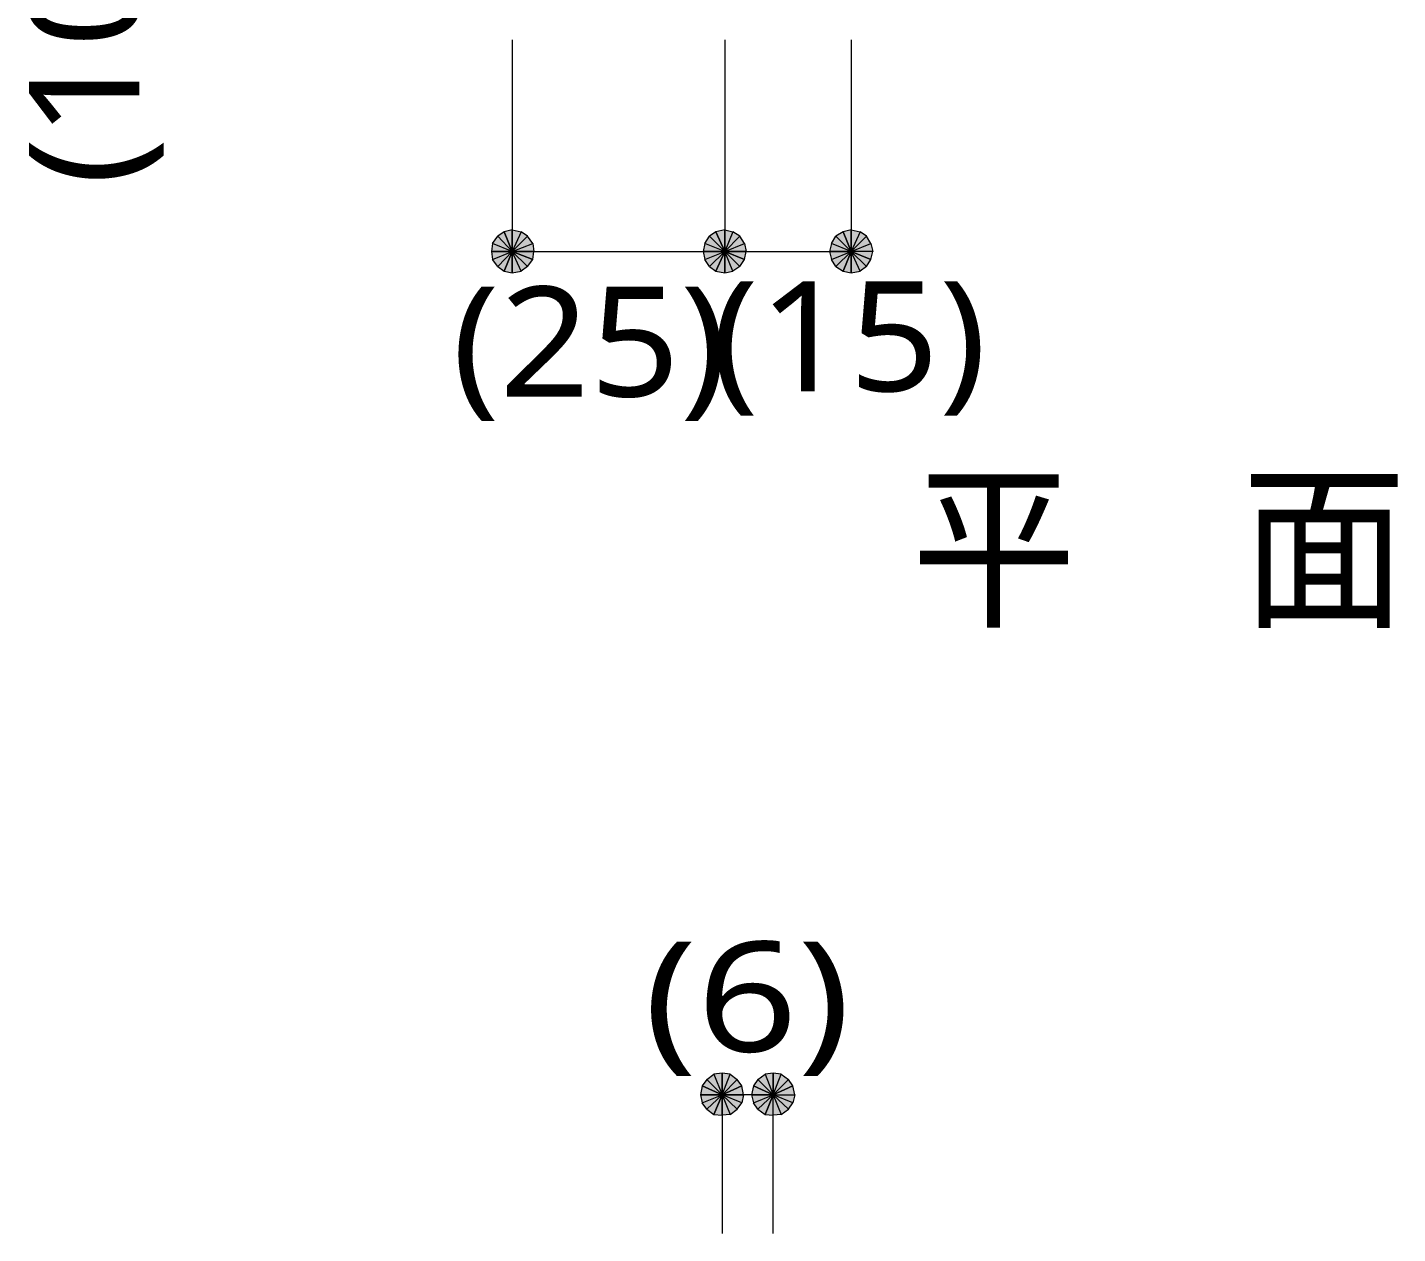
# Model space of a CAD drawing. Header units: millimetres. Extents: x 0 to 420, y 0 to 297.
# Drawn here: x 55.53 to 87.87, y 78.74 to 107.23 of the extents above; entities that cross this region are included whole.
import ezdxf
from ezdxf.enums import TextEntityAlignment as Align

# ---------------------------------------------------------------- set-up
doc = ezdxf.new("R2010")
doc.units = ezdxf.units.MM
doc.styles.add('kst32b', font='NotoSansJP-Variable.ttf')

msp = doc.modelspace()

# ---------------------------------------------------------------- hatches: boundary and pattern name
h = msp.add_hatch(color=7)
h.paths.add_polyline_path([(66.781, 102.404), (66.633, 102.298), (66.971, 101.939), (66.781, 102.404)])
h.paths.add_polyline_path([(66.633, 102.298), (66.971, 101.939), (66.506, 102.129), (66.633, 102.298)])
h.paths.add_polyline_path([(66.971, 101.939), (66.506, 102.129), (66.485, 101.939), (66.971, 101.939)])
h = msp.add_hatch(color=7)
h.paths.add_polyline_path([(67.331, 102.298), (67.183, 102.404), (66.971, 101.939), (67.331, 102.298)])
h.paths.add_polyline_path([(67.183, 102.404), (66.971, 101.939), (66.971, 102.447), (67.183, 102.404)])
h.paths.add_polyline_path([(66.971, 101.939), (66.971, 102.447), (66.781, 102.404), (66.971, 101.939)])
h = msp.add_hatch(color=7)
h.paths.add_polyline_path([(67.458, 101.748), (67.479, 101.939), (66.971, 101.939), (67.458, 101.748)])
h.paths.add_polyline_path([(67.479, 101.939), (66.971, 101.939), (67.458, 102.129), (67.479, 101.939)])
h.paths.add_polyline_path([(66.971, 101.939), (67.458, 102.129), (67.331, 102.298), (66.971, 101.939)])
h = msp.add_hatch(color=7)
h.paths.add_polyline_path([(71.776, 102.404), (71.628, 102.298), (71.988, 101.939), (71.776, 102.404)])
h.paths.add_polyline_path([(71.628, 102.298), (71.988, 101.939), (71.522, 102.129), (71.628, 102.298)])
h.paths.add_polyline_path([(71.988, 101.939), (71.522, 102.129), (71.48, 101.939), (71.988, 101.939)])
h = msp.add_hatch(color=7)
h.paths.add_polyline_path([(72.348, 102.298), (72.178, 102.404), (71.988, 101.939), (72.348, 102.298)])
h.paths.add_polyline_path([(72.178, 102.404), (71.988, 101.939), (71.988, 102.447), (72.178, 102.404)])
h.paths.add_polyline_path([(71.988, 101.939), (71.988, 102.447), (71.776, 102.404), (71.988, 101.939)])
h = msp.add_hatch(color=7)
h.paths.add_polyline_path([(72.454, 101.748), (72.496, 101.939), (71.988, 101.939), (72.454, 101.748)])
h.paths.add_polyline_path([(72.496, 101.939), (71.988, 101.939), (72.454, 102.129), (72.496, 101.939)])
h.paths.add_polyline_path([(71.988, 101.939), (72.454, 102.129), (72.348, 102.298), (71.988, 101.939)])
h = msp.add_hatch(color=7)
h.paths.add_polyline_path([(74.782, 102.404), (74.612, 102.298), (74.972, 101.939), (74.782, 102.404)])
h.paths.add_polyline_path([(74.612, 102.298), (74.972, 101.939), (74.507, 102.129), (74.612, 102.298)])
h.paths.add_polyline_path([(74.972, 101.939), (74.507, 102.129), (74.464, 101.939), (74.972, 101.939)])
h = msp.add_hatch(color=7)
h.paths.add_polyline_path([(75.332, 102.298), (75.184, 102.404), (74.972, 101.939), (75.332, 102.298)])
h.paths.add_polyline_path([(75.184, 102.404), (74.972, 101.939), (74.972, 102.447), (75.184, 102.404)])
h.paths.add_polyline_path([(74.972, 101.939), (74.972, 102.447), (74.782, 102.404), (74.972, 101.939)])
h = msp.add_hatch(color=7)
h.paths.add_polyline_path([(75.438, 101.748), (75.48, 101.939), (74.972, 101.939), (75.438, 101.748)])
h.paths.add_polyline_path([(75.48, 101.939), (74.972, 101.939), (75.438, 102.129), (75.48, 101.939)])
h.paths.add_polyline_path([(74.972, 101.939), (75.438, 102.129), (75.332, 102.298), (74.972, 101.939)])
h = msp.add_hatch(color=7)
h.paths.add_polyline_path([(66.485, 101.939), (66.506, 101.748), (66.971, 101.939), (66.485, 101.939)])
h.paths.add_polyline_path([(66.506, 101.748), (66.971, 101.939), (66.633, 101.579), (66.506, 101.748)])
h.paths.add_polyline_path([(66.971, 101.939), (66.633, 101.579), (66.781, 101.473), (66.971, 101.939)])
for points in [[(66.781, 101.473), (66.971, 101.431), (66.971, 101.939), (66.781, 101.473)], [(71.776, 101.473), (71.988, 101.431), (71.988, 101.939), (71.776, 101.473)], [(74.782, 101.473), (74.972, 101.431), (74.972, 101.939), (74.782, 101.473)], [(71.459, 82.232), (71.416, 82.021), (71.924, 82.021), (71.459, 82.232)], [(72.665, 82.232), (72.623, 82.021), (73.131, 82.021), (72.665, 82.232)]]:
    msp.add_hatch(color=7).paths.add_polyline_path(points)
h = msp.add_hatch(color=7)
h.paths.add_polyline_path([(66.971, 101.431), (67.183, 101.473), (66.971, 101.939), (66.971, 101.431)])
h.paths.add_polyline_path([(67.183, 101.473), (66.971, 101.939), (67.331, 101.579), (67.183, 101.473)])
h.paths.add_polyline_path([(66.971, 101.939), (67.331, 101.579), (67.458, 101.748), (66.971, 101.939)])
h = msp.add_hatch(color=7)
h.paths.add_polyline_path([(71.48, 101.939), (71.522, 101.748), (71.988, 101.939), (71.48, 101.939)])
h.paths.add_polyline_path([(71.522, 101.748), (71.988, 101.939), (71.628, 101.579), (71.522, 101.748)])
h.paths.add_polyline_path([(71.988, 101.939), (71.628, 101.579), (71.776, 101.473), (71.988, 101.939)])
h = msp.add_hatch(color=7)
h.paths.add_polyline_path([(71.988, 101.431), (72.178, 101.473), (71.988, 101.939), (71.988, 101.431)])
h.paths.add_polyline_path([(72.178, 101.473), (71.988, 101.939), (72.348, 101.579), (72.178, 101.473)])
h.paths.add_polyline_path([(71.988, 101.939), (72.348, 101.579), (72.454, 101.748), (71.988, 101.939)])
h = msp.add_hatch(color=7)
h.paths.add_polyline_path([(74.464, 101.939), (74.507, 101.748), (74.972, 101.939), (74.464, 101.939)])
h.paths.add_polyline_path([(74.507, 101.748), (74.972, 101.939), (74.612, 101.579), (74.507, 101.748)])
h.paths.add_polyline_path([(74.972, 101.939), (74.612, 101.579), (74.782, 101.473), (74.972, 101.939)])
h = msp.add_hatch(color=7)
h.paths.add_polyline_path([(74.972, 101.431), (75.184, 101.473), (74.972, 101.939), (74.972, 101.431)])
h.paths.add_polyline_path([(75.184, 101.473), (74.972, 101.939), (75.332, 101.579), (75.184, 101.473)])
h.paths.add_polyline_path([(74.972, 101.939), (75.332, 101.579), (75.438, 101.748), (74.972, 101.939)])
h = msp.add_hatch(color=7)
h.paths.add_polyline_path([(71.924, 82.529), (71.734, 82.508), (71.924, 82.021), (71.924, 82.529)])
h.paths.add_polyline_path([(71.734, 82.508), (71.924, 82.021), (71.565, 82.381), (71.734, 82.508)])
h.paths.add_polyline_path([(71.924, 82.021), (71.565, 82.381), (71.459, 82.232), (71.924, 82.021)])
h = msp.add_hatch(color=7)
h.paths.add_polyline_path([(72.39, 82.232), (72.284, 82.381), (71.924, 82.021), (72.39, 82.232)])
h.paths.add_polyline_path([(72.284, 82.381), (71.924, 82.021), (72.115, 82.508), (72.284, 82.381)])
h.paths.add_polyline_path([(71.924, 82.021), (72.115, 82.508), (71.924, 82.529), (71.924, 82.021)])
h = msp.add_hatch(color=7)
h.paths.add_polyline_path([(73.131, 82.529), (72.94, 82.508), (73.131, 82.021), (73.131, 82.529)])
h.paths.add_polyline_path([(72.94, 82.508), (73.131, 82.021), (72.771, 82.381), (72.94, 82.508)])
h.paths.add_polyline_path([(73.131, 82.021), (72.771, 82.381), (72.665, 82.232), (73.131, 82.021)])
h = msp.add_hatch(color=7)
h.paths.add_polyline_path([(73.596, 82.232), (73.491, 82.381), (73.131, 82.021), (73.596, 82.232)])
h.paths.add_polyline_path([(73.491, 82.381), (73.131, 82.021), (73.321, 82.508), (73.491, 82.381)])
h.paths.add_polyline_path([(73.131, 82.021), (73.321, 82.508), (73.131, 82.529), (73.131, 82.021)])
h = msp.add_hatch(color=7)
h.paths.add_polyline_path([(72.284, 81.682), (72.39, 81.83), (71.924, 82.021), (72.284, 81.682)])
h.paths.add_polyline_path([(72.39, 81.83), (71.924, 82.021), (72.432, 82.021), (72.39, 81.83)])
h.paths.add_polyline_path([(71.924, 82.021), (72.432, 82.021), (72.39, 82.232), (71.924, 82.021)])
h = msp.add_hatch(color=7)
h.paths.add_polyline_path([(73.491, 81.682), (73.596, 81.83), (73.131, 82.021), (73.491, 81.682)])
h.paths.add_polyline_path([(73.596, 81.83), (73.131, 82.021), (73.639, 82.021), (73.596, 81.83)])
h.paths.add_polyline_path([(73.131, 82.021), (73.639, 82.021), (73.596, 82.232), (73.131, 82.021)])
h = msp.add_hatch(color=7)
h.paths.add_polyline_path([(71.416, 82.021), (71.459, 81.83), (71.924, 82.021), (71.416, 82.021)])
h.paths.add_polyline_path([(71.459, 81.83), (71.924, 82.021), (71.565, 81.682), (71.459, 81.83)])
h.paths.add_polyline_path([(71.924, 82.021), (71.565, 81.682), (71.734, 81.555), (71.924, 82.021)])
h = msp.add_hatch(color=7)
h.paths.add_polyline_path([(71.734, 81.555), (71.924, 81.534), (71.924, 82.021), (71.734, 81.555)])
h.paths.add_polyline_path([(71.924, 81.534), (71.924, 82.021), (72.115, 81.555), (71.924, 81.534)])
h.paths.add_polyline_path([(71.924, 82.021), (72.115, 81.555), (72.284, 81.682), (71.924, 82.021)])
h = msp.add_hatch(color=7)
h.paths.add_polyline_path([(72.623, 82.021), (72.665, 81.83), (73.131, 82.021), (72.623, 82.021)])
h.paths.add_polyline_path([(72.665, 81.83), (73.131, 82.021), (72.771, 81.682), (72.665, 81.83)])
h.paths.add_polyline_path([(73.131, 82.021), (72.771, 81.682), (72.94, 81.555), (73.131, 82.021)])
h = msp.add_hatch(color=7)
h.paths.add_polyline_path([(72.94, 81.555), (73.131, 81.534), (73.131, 82.021), (72.94, 81.555)])
h.paths.add_polyline_path([(73.131, 81.534), (73.131, 82.021), (73.321, 81.555), (73.131, 81.534)])
h.paths.add_polyline_path([(73.131, 82.021), (73.321, 81.555), (73.491, 81.682), (73.131, 82.021)])

# ---------------------------------------------------------------- linework, layer by layer
at = {"lineweight": 13}
for points in [[(66.971, 106.934), (66.971, 101.939)], [(71.988, 106.934), (71.988, 101.939)], [(74.972, 106.934), (74.972, 101.939)], [(66.971, 101.939), (71.988, 101.939), (74.972, 101.939)], [(73.131, 78.74), (73.131, 82.021), (71.924, 82.021), (71.924, 78.74)]]:
    msp.add_lwpolyline(points, dxfattribs=at)
at = {"lineweight": 0}
for points in [[(66.633, 102.298), (66.971, 101.939), (66.506, 102.129)], [(66.781, 102.404), (66.633, 102.298), (66.971, 101.939)], [(66.971, 101.939), (66.971, 102.447), (66.781, 102.404)], [(67.183, 102.404), (66.971, 101.939), (66.971, 102.447)], [(67.331, 102.298), (67.183, 102.404), (66.971, 101.939)], [(66.971, 101.939), (67.458, 102.129), (67.331, 102.298)], [(71.628, 102.298), (71.988, 101.939), (71.522, 102.129)], [(71.776, 102.404), (71.628, 102.298), (71.988, 101.939)], [(71.988, 101.939), (71.988, 102.447), (71.776, 102.404)], [(72.178, 102.404), (71.988, 101.939), (71.988, 102.447)], [(72.348, 102.298), (72.178, 102.404), (71.988, 101.939)], [(71.988, 101.939), (72.454, 102.129), (72.348, 102.298)], [(74.612, 102.298), (74.972, 101.939), (74.507, 102.129)], [(74.782, 102.404), (74.612, 102.298), (74.972, 101.939)], [(74.972, 101.939), (74.972, 102.447), (74.782, 102.404)], [(75.184, 102.404), (74.972, 101.939), (74.972, 102.447)], [(75.332, 102.298), (75.184, 102.404), (74.972, 101.939)], [(74.972, 101.939), (75.438, 102.129), (75.332, 102.298)], [(66.971, 101.939), (66.506, 102.129), (66.485, 101.939)], [(66.485, 101.939), (66.506, 101.748), (66.971, 101.939)], [(66.506, 101.748), (66.971, 101.939), (66.633, 101.579)], [(66.971, 101.939), (66.633, 101.579), (66.781, 101.473)], [(66.781, 101.473), (66.971, 101.431), (66.971, 101.939)], [(67.479, 101.939), (66.971, 101.939), (67.458, 102.129)], [(66.971, 101.431), (67.183, 101.473), (66.971, 101.939)], [(67.183, 101.473), (66.971, 101.939), (67.331, 101.579)], [(66.971, 101.939), (67.331, 101.579), (67.458, 101.748)], [(67.458, 101.748), (67.479, 101.939), (66.971, 101.939)], [(71.988, 101.939), (71.522, 102.129), (71.48, 101.939)], [(71.48, 101.939), (71.522, 101.748), (71.988, 101.939)], [(71.522, 101.748), (71.988, 101.939), (71.628, 101.579)], [(71.988, 101.939), (71.628, 101.579), (71.776, 101.473)], [(71.776, 101.473), (71.988, 101.431), (71.988, 101.939)], [(72.496, 101.939), (71.988, 101.939), (72.454, 102.129)], [(71.988, 101.431), (72.178, 101.473), (71.988, 101.939)], [(72.178, 101.473), (71.988, 101.939), (72.348, 101.579)], [(71.988, 101.939), (72.348, 101.579), (72.454, 101.748)], [(72.454, 101.748), (72.496, 101.939), (71.988, 101.939)], [(74.972, 101.939), (74.507, 102.129), (74.464, 101.939)], [(74.464, 101.939), (74.507, 101.748), (74.972, 101.939)], [(74.507, 101.748), (74.972, 101.939), (74.612, 101.579)], [(74.972, 101.939), (74.612, 101.579), (74.782, 101.473)], [(74.782, 101.473), (74.972, 101.431), (74.972, 101.939)], [(75.48, 101.939), (74.972, 101.939), (75.438, 102.129)], [(74.972, 101.431), (75.184, 101.473), (74.972, 101.939)], [(75.184, 101.473), (74.972, 101.939), (75.332, 101.579)], [(74.972, 101.939), (75.332, 101.579), (75.438, 101.748)], [(75.438, 101.748), (75.48, 101.939), (74.972, 101.939)], [(71.734, 82.508), (71.924, 82.021), (71.565, 82.381)], [(71.924, 82.529), (71.734, 82.508), (71.924, 82.021)], [(71.924, 82.021), (72.115, 82.508), (71.924, 82.529)], [(72.284, 82.381), (71.924, 82.021), (72.115, 82.508)], [(72.94, 82.508), (73.131, 82.021), (72.771, 82.381)], [(73.131, 82.529), (72.94, 82.508), (73.131, 82.021)], [(73.131, 82.021), (73.321, 82.508), (73.131, 82.529)], [(73.491, 82.381), (73.131, 82.021), (73.321, 82.508)], [(71.459, 82.232), (71.416, 82.021), (71.924, 82.021)], [(71.924, 82.021), (71.565, 82.381), (71.459, 82.232)], [(72.39, 82.232), (72.284, 82.381), (71.924, 82.021)], [(71.924, 82.021), (72.432, 82.021), (72.39, 82.232)], [(72.665, 82.232), (72.623, 82.021), (73.131, 82.021)], [(73.131, 82.021), (72.771, 82.381), (72.665, 82.232)], [(73.596, 82.232), (73.491, 82.381), (73.131, 82.021)], [(73.131, 82.021), (73.639, 82.021), (73.596, 82.232)], [(71.416, 82.021), (71.459, 81.83), (71.924, 82.021)], [(71.459, 81.83), (71.924, 82.021), (71.565, 81.682)], [(71.924, 82.021), (71.565, 81.682), (71.734, 81.555)], [(71.734, 81.555), (71.924, 81.534), (71.924, 82.021)], [(71.924, 81.534), (71.924, 82.021), (72.115, 81.555)], [(71.924, 82.021), (72.115, 81.555), (72.284, 81.682)], [(72.284, 81.682), (72.39, 81.83), (71.924, 82.021)], [(72.39, 81.83), (71.924, 82.021), (72.432, 82.021)], [(72.623, 82.021), (72.665, 81.83), (73.131, 82.021)], [(72.665, 81.83), (73.131, 82.021), (72.771, 81.682)], [(73.131, 82.021), (72.771, 81.682), (72.94, 81.555)], [(72.94, 81.555), (73.131, 81.534), (73.131, 82.021)], [(73.131, 81.534), (73.131, 82.021), (73.321, 81.555)], [(73.131, 82.021), (73.321, 81.555), (73.491, 81.682)], [(73.491, 81.682), (73.596, 81.83), (73.131, 82.021)], [(73.596, 81.83), (73.131, 82.021), (73.639, 82.021)]]:
    msp.add_lwpolyline(points, close=True, dxfattribs=at)

# ---------------------------------------------------------------- texts
at = {"style": 'kst32b'}
for s, height, p, p2 in [('(10)', 2.5989, (58.166, 103.505), (58.166, 110.002)), ('(25)', 2.5989, (65.553, 98.51), (72.05, 98.51)), ('(15)', 2.5989, (71.67, 98.637), (78.168, 98.637)), ('平\u3000面', 3.1187, (76.391, 93.387), (88.086, 93.387)), ('(6)', 2.5989, (70.083, 83.037), (74.956, 83.037))]:
    msp.add_text(s, height=height, dxfattribs=at).set_placement(p, p2, align=Align.FIT)

doc.saveas('drawing.dxf')
